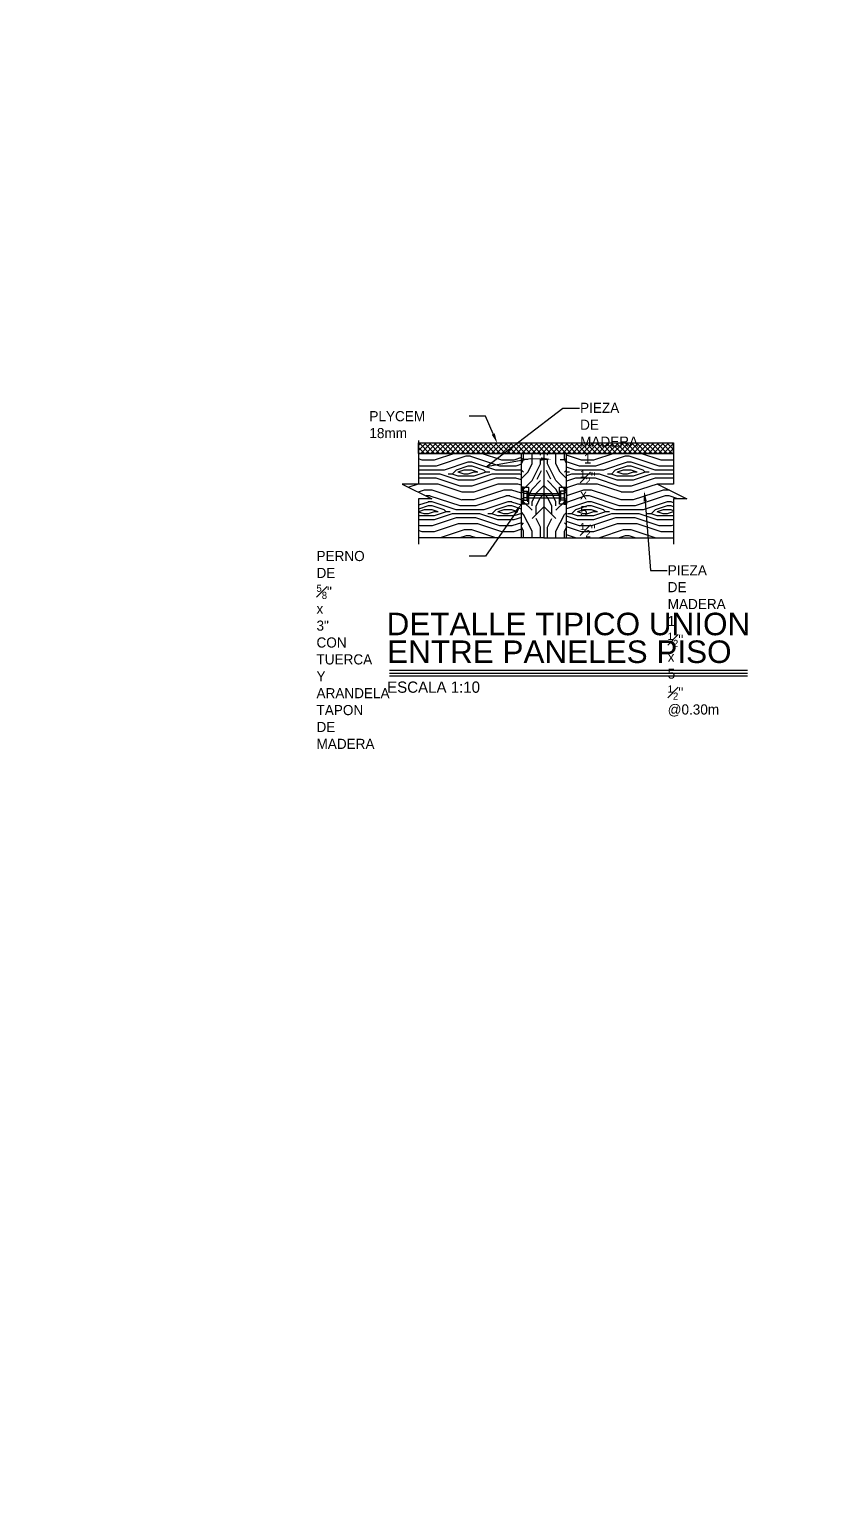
# Model space of a CAD drawing. Header units: millimetres. Extents: x 19443 to 19711, y 4351 to 4752.
# Drawn here: x 19466.36 to 19467.778, y 4517.363 to 4519.964 of the extents above; entities that cross this region are included whole.
import ezdxf
from ezdxf import colors
from ezdxf.entities.mleader import LeaderData, LeaderLine
from ezdxf.enums import TextEntityAlignment as Align
from ezdxf.math import Vec2, Vec3

# ---------------------------------------------------------------- set-up
doc = ezdxf.new("R2010")
doc.units = ezdxf.units.MM
doc.linetypes.add('HIDDEN2', pattern=[4.7625, 3.175, -1.5875])
for name, color, linetype in [('0 @ 0.1', 7, 'Continuous'), ('01', 1, 'Continuous'), ('1', 1, 'Continuous'), ('2', 2, 'Continuous'), ('4', 4, 'Continuous'), ('8', 8, 'Continuous'), ('cotas', 1, 'Continuous'), ('cotas @ 500', 1, 'Continuous'), ('SectionCutEdges', 7, 'Continuous'), ('TEXTOS TITULOS @ 0.1', 3, 'Continuous'), ('W COTAS', 1, 'Continuous')]:
    doc.layers.add(name, color=color, linetype=linetype)
doc.styles.add('century gothic', font='GOTHIC.TTF')
doc.styles.add('NOTAS', font='GOTHIC.TTF')
doc.styles.add('SMCtitulos', font='sanss___.ttf')
doc.dimstyles.new('ANOTATIVE 100 SMCONSTRUCCIONES', dxfattribs={"dimscale": 0, "dimtxt": 0.18, "dimasz": 0.15, "dimexe": 0.18, "dimexo": 0.09, "dimgap": 0.1, "dimtad": 1, "dimzin": 0, "dimdsep": 46, "dimtxsty": 'century gothic', "dimblk1": 'FLECHA1', "dimblk2": 'FLECHA1', "dimsah": 1, "dimcen": 0.18, "dimdle": 0.075, "dimclrd": 1, "dimclre": 1, "dimclrt": 2, "dimaunit": 1, "dimadec": 0, "dimazin": 0, "dimtfac": 0.75, "dimtix": 1, "dimtmove": 2, "dimatfit": 3, "dimfxl": 0.09, "dimtvp": 1.5, "dimtfill": 1, "dimtolj": 1, "dimtzin": 0, "dimarcsym": 0})

# ---------------------------------------------------------------- blocks, each defined once
blk = doc.blocks.new('FLECHA1')
at = {"color": 4}
blk.add_line((-0.246176, -0.248081), (0.248081, 0.25), dxfattribs=at)
at = {"color": 1}
blk.add_line((-1, 0), (0.496162, 0), dxfattribs=at)
blk = doc.blocks.new('*D497')
at = {"layer": 'cotas', "color": 1, "lineweight": -2, "transparency": 16777216}
for p, q in [((19614.326, 4625.8448), (19614.326, 4700.8448)), ((19570.9836, 4550.8448), (19524.326, 4550.8448)), ((19614.326, 4548.4298), (19614.326, 4550.8448)), ((19570.5339, 4548.4298), (19524.326, 4548.4298)), ((19614.326, 4473.4298), (19614.326, 4398.4298))]:
    blk.add_line(p, q, dxfattribs=at)
at = {"layer": 'Defpoints', "color": 0, "transparency": 16777216}
for p in [(19614.326, 4550.8448), (19615.9836, 4550.8448), (19615.5339, 4548.4298)]:
    blk.add_point(p, dxfattribs=at)
at = {"layer": 'cotas', "color": 1, "lineweight": -2, "transparency": 16777216, "xscale": 75, "yscale": 75, "zscale": 75}
for p, rotation in [((19614.326, 4550.8448), 270), ((19614.326, 4548.4298), 90)]:
    blk.add_blockref('FLECHA1', p, dxfattribs=dict(at, rotation=rotation))
at = {"layer": 'cotas', "color": 2, "transparency": 16777216, "insert": (19517.3376, 4549.6373), "char_height": 90, "attachment_point": 5, "rotation": 90, "style": 'century gothic', "bg_fill": 3, "box_fill_scale": 1.1, "bg_fill_color": 256, "bg_fill_true_color": 13158600, "bg_fill_transparency": 0}
blk.add_mtext('\\A1;2.42', dxfattribs=at)
blk = doc.blocks.new('*U247')
at = {"color": 2}
blk.add_line((0, 0.052), (6.359, 0.052), dxfattribs=at)
at = {"color": 250}
blk.add_line((0, 0), (6.359, 0), dxfattribs=at)
at = {"color": 7}
blk.add_line((0, -0.047), (6.359, -0.047), dxfattribs=at)
at = {"color": 0, "linetype": 'ByBlock', "lineweight": -2, "style": 'NOTAS'}
for tag, p in [('1TITLE', (0.027, 1.014)), ('2TITLE', (-0.043, 0.181))]:
    blk.add_attdef(tag, p, '', height=0.3, dxfattribs=at)
blk.add_attdef('SCALE', text='', height=0.18, dxfattribs=at).set_placement((-0.043, -0.148), align=Align.TOP_LEFT)
blk = doc.blocks.new('*U462')
at = {"color": 2, "ltscale": 0.2}
for p, q in [((0.0206, 0.0523), (0.0168, 0.0523)), ((0.0206, 0.0523), (0.0293, 0.0523)), ((0.093, 0.0223), (0.0843, 0.0223)), ((0.093, 0.0223), (0.0968, 0.0223))]:
    blk.add_line(p, q, dxfattribs=at)
at = {"color": 2, "ltscale": 0.5}
for p, q in [((0.0168, 0.0223), (0.0168, 0.0523)), ((0.0293, 0.0523), (0.0293, 0.0223)), ((0.0843, 0.0523), (0.093, 0.0523)), ((0.0843, 0.0223), (0.0843, 0.0523)), ((0.093, 0.0523), (0.0968, 0.0523)), ((0.0968, 0.0523), (0.0968, 0.0223)), ((0.0206, 0.0223), (0.0168, 0.0223)), ((0.0293, 0.0223), (0.0206, 0.0223))]:
    blk.add_line(p, q, dxfattribs=at)
at = {"color": 9, "ltscale": 0.5}
for p, q in [((0.0206, 0.0223), (0.0206, 0.0523)), ((0.093, 0.0523), (0.093, 0.0223)), ((0.0206, 0.0514), (0.0168, 0.0514)), ((0.0206, 0.0504), (0.0168, 0.0504)), ((0.0206, 0.0491), (0.0168, 0.0491)), ((0.0206, 0.0477), (0.0168, 0.0477)), ((0.0206, 0.0459), (0.0168, 0.0459)), ((0.0206, 0.0429), (0.0168, 0.0429)), ((0.0206, 0.0317), (0.0168, 0.0317)), ((0.0206, 0.0286), (0.0168, 0.0286)), ((0.0206, 0.0268), (0.0168, 0.0268)), ((0.093, 0.0514), (0.0968, 0.0514)), ((0.093, 0.0504), (0.0968, 0.0504)), ((0.093, 0.0491), (0.0968, 0.0491)), ((0.093, 0.0477), (0.0968, 0.0477)), ((0.093, 0.0459), (0.0968, 0.0459)), ((0.093, 0.0429), (0.0968, 0.0429)), ((0.093, 0.0317), (0.0968, 0.0317)), ((0.093, 0.0286), (0.0968, 0.0286)), ((0.093, 0.0268), (0.0968, 0.0268)), ((0.0206, 0.0254), (0.0168, 0.0254)), ((0.0206, 0.0241), (0.0168, 0.0241)), ((0.0206, 0.0231), (0.0168, 0.0231)), ((0.093, 0.0254), (0.0968, 0.0254)), ((0.093, 0.0241), (0.0968, 0.0241)), ((0.093, 0.0231), (0.0968, 0.0231))]:
    blk.add_line(p, q, dxfattribs=at)
for p, q in [((0.021, 0.0419), (0.021, 0.0445)), ((0.021, 0.0402), (0.021, 0.0419)), ((0.021, 0.0343), (0.021, 0.0402)), ((0.021, 0.0326), (0.021, 0.0343)), ((0.021, 0.0301), (0.021, 0.0326)), ((0.0218, 0.0453), (0.0273, 0.0453)), ((0.0218, 0.0292), (0.0273, 0.0292)), ((0.0273, 0.0292), (0.0273, 0.0453)), ((0.028, 0.0453), (0.0293, 0.0453)), ((0.028, 0.0292), (0.028, 0.0453)), ((0.0293, 0.0292), (0.028, 0.0292)), ((0.0843, 0.0373), (0.0293, 0.0373)), ((0.0843, 0.0453), (0.0856, 0.0453)), ((0.0856, 0.0292), (0.0843, 0.0292)), ((0.0856, 0.0453), (0.0856, 0.0292)), ((0.0918, 0.0453), (0.0863, 0.0453)), ((0.0863, 0.0453), (0.0863, 0.0292)), ((0.0918, 0.0292), (0.0863, 0.0292)), ((0.0926, 0.0445), (0.0926, 0.0419)), ((0.0926, 0.0419), (0.0926, 0.0402)), ((0.0926, 0.0402), (0.0926, 0.0343)), ((0.0926, 0.0343), (0.0926, 0.0326)), ((0.0926, 0.0326), (0.0926, 0.0301))]:
    blk.add_line(p, q)
at = {"color": 9}
for p, q in [((0.0273, 0.0411), (0.0218, 0.0411)), ((0.0273, 0.0335), (0.0218, 0.0335)), ((0.0863, 0.0411), (0.0918, 0.0411)), ((0.0863, 0.0335), (0.0918, 0.0335))]:
    blk.add_line(p, q, dxfattribs=at)
at = {"color": 2}
for p, q in [((0.0293, 0.0292), (0.0293, 0.0453)), ((0.0843, 0.0453), (0.0843, 0.0292))]:
    blk.add_line(p, q, dxfattribs=at)
at = {"color": 9, "linetype": 'HIDDEN2', "ltscale": 0.001}
for p, q in [((0.0293, 0.0411), (0.0843, 0.0411)), ((0.0293, 0.0335), (0.0843, 0.0335))]:
    blk.add_line(p, q, dxfattribs=at)
for centre, start, end in [((0.0218, 0.0445), 90, 180), ((0.0218, 0.0301), 180, 270), ((0.0218, 0.0301), 180, 270), ((0.0918, 0.0445), 0, 90), ((0.0918, 0.0445), 0, 90), ((0.0918, 0.0301), 270, 0)]:
    blk.add_arc(centre, 0.000847, start, end)
at = {"color": 9}
for centre, start, end in [((0.0218, 0.0419), 180, 270), ((0.0218, 0.0402), 90, 180), ((0.0218, 0.0343), 180, 270), ((0.0218, 0.0326), 90, 180), ((0.0918, 0.0419), 270, 0), ((0.0918, 0.0402), 0, 90), ((0.0918, 0.0343), 270, 0), ((0.0918, 0.0326), 0, 90)]:
    blk.add_arc(centre, 0.000847, start, end, dxfattribs=at)
blk = doc.blocks.new('*U759')
at = {"layer": 'cotas @ 500'}
dim = blk.add_linear_dim(base=(19614.3260382735, 4550.8448237801), p1=(19615.5338597089, 4548.4298237801), p2=(19615.9836080801, 4550.8448237801), angle=90, dimstyle='ANOTATIVE 100 SMCONSTRUCCIONES', override={"dimscale": 500, "dimtix": 1, "dimtofl": 1, "dimtmove": 1, "dimatfit": 1}, dxfattribs=at)
dim.commit()
dim.dimension.update_dxf_attribs({"geometry": '*D497', "text_midpoint": (19517.3375950376, 4549.6373237801)})

msp = doc.modelspace()

# ---------------------------------------------------------------- block references
at = {"layer": 'cotas'}
msp.add_blockref('*U759', (0, 0), dxfattribs=at)

# ---------------------------------------------------------------- next in the draw order: hatches: boundary and pattern name
at = {"layer": '1'}
h = msp.add_hatch(dxfattribs=at)
h.set_pattern_fill('WOODFACE', color=250, scale=0.1, angle=135, style=0, pattern_type=2)
h.set_pattern_definition([(135, (10412.38603, 5029.14305), (-0.1414213562, 1e-17), [0.005, -0.095]), (225, (10412.333, 5029.14658), (-3e-17, -0.1414213562), [0.01, -0.09]), (180, (10412.354214, 5029.13951), (-0.0707106781, -0.0707106781), [0.00707, -0.02121, 0.00707, -0.01414, 0.0495, -0.04243135623]), (180, (10412.393105, 5029.14305), (-0.0707106781, -0.0707106781), [0.007071, -0.014142, 0.007071, -0.1131373562]), (180, (10412.361285, 5029.160726), (-0.0707106781, -0.0707106781), [0.007071, -0.1343503562]), (180, (10412.35775, 5029.17133), (-0.0707106781, -0.0707106781), [0.007071, -0.1343503562]), (180, (10412.361285, 5029.153655), (-0.0707106781, -0.0707106781), [0.007071, -0.1343503562]), (180, (10412.361285, 5029.146584), (-0.0707106781, -0.0707106781), [0.014142, -0.1272793562]), (180, (10412.290574, 5029.11123), (-0.0707106781, -0.0707106781), [0.014142, -0.1272793562]), (180, (10412.36482, 5029.13598), (-0.0707106781, -0.0707106781), [0.028284, -0.1131373562]), (180, (10412.36482, 5029.128906), (-0.0707106781, -0.0707106781), [0.028284, -0.1131373562]), (180, (10412.297645, 5029.153655), (-0.0707106781, -0.0707106781), [0.028284, -0.1131373562]), (180, (10412.361285, 5029.1183), (-0.0707106781, -0.0707106781), [0.0212132, -0.1202081562]), (180, (10412.36482, 5029.09355), (-0.0707106781, -0.0707106781), [0.0212132, -0.1202081562]), (180, (10412.36482, 5029.10769), (-0.0707106781, -0.0707106781), [0.0212132, -0.1202081562]), (180, (10412.297645, 5029.13244), (-0.0707106781, -0.0707106781), [0.03535534, -0.1060660162]), (180, (10412.30118, 5029.121835), (-0.0707106781, -0.0707106781), [0.03535534, -0.1060660162]), (180, (10412.31179, 5029.146584), (-0.0707106781, -0.0707106781), [0.0494974746, -0.0919238815]), (161.5650512, (10412.37189, 5029.14305), (-0.07071067815, 0.0707106781), [0.011180339, -0.212426458]), (161.5650512, (10412.336536, 5029.135977), (-0.07071067815, 0.0707106781), [0.011180339, -0.212426458]), (161.5650512, (10412.347143, 5029.139513), (-0.07071067815, 0.0707106781), [0.011180339, -0.212426458]), (161.5650512, (10412.3825, 5029.146584), (-0.07071067815, 0.0707106781), [0.02236068, -0.2012461177]), (161.5650512, (10412.336536, 5029.128906), (-0.07071067815, 0.0707106781), [0.0335410196, -0.1900657781]), (161.5650512, (10412.34007, 5029.1183), (-0.07071067815, 0.0707106781), [0.0447213595, -0.1788854382]), (161.5650512, (10412.343607, 5029.107693), (-0.07071067815, 0.0707106781), [0.0447213595, -0.1788854382]), (161.5650512, (10412.333, 5029.075873), (-0.07071067815, 0.0707106781), [0.0447213595, -0.1788854382]), (161.5650512, (10412.34007, 5029.082944), (-0.07071067815, 0.0707106781), [0.0559017, -0.1677050977]), (161.5650512, (10412.343607, 5029.09355), (-0.07071067815, 0.0707106781), [0.0559017, -0.1677050977]), (198.4349488, (10412.347143, 5029.146584), (-0.07071067812, -0.07071067812), [0.011180339, -0.212426458]), (198.4349488, (10412.36482, 5029.14305), (-0.07071067812, -0.07071067812), [0.011180339, -0.212426458]), (198.4349488, (10412.386034, 5029.14305), (-0.07071067812, -0.07071067812), [0.02236068, -0.2012461177]), (198.4349488, (10412.354214, 5029.153655), (-0.07071067812, -0.07071067812), [0.02236068, -0.2012461177]), (198.4349488, (10412.39664, 5029.139513), (-0.07071067812, -0.07071067812), [0.0335410196, -0.1900657781]), (198.4349488, (10412.40371, 5029.13244), (-0.07071067812, -0.07071067812), [0.0447213595, -0.1788854382]), (198.4349488, (10412.336536, 5029.192546), (-0.07071067812, -0.07071067812), [0.0447213595, -0.1788854382]), (198.4349488, (10412.354214, 5029.160726), (-0.07071067812, -0.07071067812), [0.0447213595, -0.1788854382]), (198.4349488, (10412.347143, 5029.18194), (-0.07071067812, -0.07071067812), [0.0559017, -0.1677050977]), (198.4349488, (10412.35068, 5029.171332), (-0.07071067812, -0.07071067812), [0.0559017, -0.1677050977])])
h.paths.add_polyline_path([(19467.2343, 4519.211), (19467.0515, 4519.211), (19467.0515, 4519.1566), (19467.0228, 4519.1566), (19467.075, 4519.1302), (19467.0515, 4519.1302), (19467.0515, 4519.061), (19467.2343, 4519.061)])
h.paths.add_polyline_path([(19467.5045, 4519.1302), (19467.528, 4519.1302), (19467.4758, 4519.1566), (19467.5045, 4519.1566), (19467.5045, 4519.211), (19467.3143, 4519.211), (19467.3143, 4519.061), (19467.5045, 4519.061)])
h = msp.add_hatch(dxfattribs=at)
h.set_pattern_fill('LOGEND', color=256, scale=0.15, style=0, pattern_type=2)
h.set_pattern_definition([(180, (28521.97307, 5029.13244), (-0.15, 0.15), [0.045, -0.105]), (180, (28521.97307, 5029.13994), (-0.15, 0.15), [0.045, -0.105]), (180, (28521.96557, 5029.15494), (-0.15, 0.15), [0.03, -0.12]), (180, (28521.95807, 5029.16994), (-0.15, 0.15), [0.0225, -0.1275]), (180, (28521.95807, 5029.18494), (-0.15, 0.15), [0.015, -0.135]), (180, (28521.99557, 5029.19994), (-0.15, 0.15), [0.0075, -0.0375, 0.0075, -0.0975]), (180, (28521.97307, 5029.20744), (-0.15, 0.15), [0.0075, -0.06, 0.0225, -0.06]), (180, (28521.94307, 5029.21494), (-0.15, 0.15), [0.0075, -0.0075, 0.0075, -0.1275]), (180, (28521.95057, 5029.22244), (-0.15, 0.15), [0.0075, -0.1425]), (180, (28521.95807, 5029.23744), (-0.15, 0.15), [0.0225, -0.1275]), (180, (28521.95807, 5029.25244), (-0.15, 0.15), [0.03, -0.12]), (180, (28521.96557, 5029.26744), (-0.15, 0.15), [0.0375, -0.045, 0.0075, -0.06]), (90, (28522.02557, 5029.17744), (0.15, 0.15), [0.0075, -0.015, 0.0375, -0.09]), (90, (28522.01807, 5029.19244), (0.15, 0.15), [0.0075, -0.0075, 0.0225, -0.1125]), (90, (28522.01057, 5029.25244), (0.15, 0.15), [0.015, -0.135]), (90, (28522.00307, 5029.19244), (0.15, 0.15), [0.03, -0.045, 0.0075, -0.0675]), (90, (28521.99557, 5029.27494), (0.15, 0.15), [0.0075, -0.1425]), (90, (28521.98807, 5029.19994), (0.15, 0.15), [0.0225, -0.1275]), (90, (28521.97307, 5029.20744), (0.15, 0.15), [0.015, -0.135]), (90, (28521.95807, 5029.20744), (0.15, 0.15), [0.0075, -0.0225, 0.0225, -0.0975]), (90, (28521.95057, 5029.21494), (0.15, 0.15), [0.0075, -0.1425]), (90, (28521.94307, 5029.18494), (0.15, 0.15), [0.021, -0.129]), (90, (28521.93557, 5029.15494), (0.15, 0.15), [0.015, -0.135]), (90, (28521.92057, 5029.21494), (0.15, 0.15), [0.0075, -0.1425]), (90, (28521.90557, 5029.20744), (0.15, 0.15), [0.0225, -0.1275]), (90, (28521.89057, 5029.20744), (0.15, 0.15), [0.0225, -0.1275]), (135, (28521.91307, 5029.14744), (-2e-17, 0.15), [0.0106065, -0.0106065, 0.0106065, -0.1803125343]), (135, (28521.94307, 5029.18494), (-2e-17, 0.15), [0.021213, -0.1909190343]), (135, (28522.00307, 5029.25994), (-2e-17, 0.15), [0.021213, -0.1909190343]), (135, (28521.97307, 5029.22244), (-2e-17, 0.15), [0.021213, -0.1909190343]), (135, (28521.96557, 5029.19244), (-2e-17, 0.15), [0.021213, -0.1909190343]), (135, (28521.92057, 5029.16244), (-2e-17, 0.15), [0.021213, -0.1909190343]), (135, (28521.93557, 5029.16994), (-2e-17, 0.15), [0.0318198, -0.1803122343]), (135, (28521.98057, 5029.23744), (-2e-17, 0.15), [0.0106065, -0.2015255343]), (135, (28521.98807, 5029.25244), (-2e-17, 0.15), [0.0106065, -0.2015255343]), (135, (28521.92807, 5029.25244), (-2e-17, 0.15), [0.0106065, -0.2015255343]), (135, (28521.98807, 5029.17744), (-2e-17, 0.15), [0.0106065, -0.2015255343]), (135, (28521.90557, 5029.22994), (-2e-17, 0.15), [0.0106065, -0.2015255343]), (135, (28521.95807, 5029.21494), (-2e-17, 0.15), [0.0106065, -0.2015255343]), (135, (28521.94307, 5029.22994), (-2e-17, 0.15), [0.0106065, -0.2015255343]), (45, (28521.95057, 5029.19994), (0.15, 2e-17), [0.0106065, -0.0106065, 0.0318198, -0.1590992343]), (45, (28521.92807, 5029.19994), (0.15, 2e-17), [0.0106065, -0.2015255343]), (45, (28521.92807, 5029.14744), (0.15, 2e-17), [0.0106065, -0.2015255343]), (45, (28521.95807, 5029.18494), (0.15, 2e-17), [0.0106065, -0.2015255343]), (45, (28521.93557, 5029.21494), (0.15, 2e-17), [0.0106065, -0.2015255343]), (45, (28521.97307, 5029.17744), (0.15, 2e-17), [0.0106065, -0.2015255343]), (45, (28521.91307, 5029.17744), (0.15, 2e-17), [0.0106065, -0.2015255343]), (45, (28522.01807, 5029.13244), (0.15, 2e-17), [0.0106065, -0.2015255343]), (45, (28522.01057, 5029.13994), (0.15, 2e-17), [0.021213, -0.1909190343]), (45, (28522.00307, 5029.14744), (0.15, 2e-17), [0.021213, -0.1909190343]), (45, (28521.98807, 5029.14744), (0.15, 2e-17), [0.021213, -0.1909190343]), (45, (28521.98057, 5029.16244), (0.15, 2e-17), [0.021213, -0.1909190343]), (45, (28521.92057, 5029.22244), (0.15, 2e-17), [0.021213, -0.1909190343]), (45, (28521.89057, 5029.14744), (0.15, 2e-17), [0.021213, -0.1909190343]), (45, (28521.88307, 5029.26744), (0.15, 2e-17), [0.021213, -0.1909190343]), (45, (28521.88307, 5029.25244), (0.15, 2e-17), [0.021213, -0.1909190343]), (45, (28521.89807, 5029.24494), (0.15, 2e-17), [0.021213, -0.1909190343]), (45, (28522.00307, 5029.24494), (0.15, 2e-17), [0.0318198, -0.1803122343]), (45, (28521.90557, 5029.22994), (0.15, 2e-17), [0.0318198, -0.1803122343]), (153.4349488, (28521.988074, 5029.27494), (-0.15, 6e-11), [0.01677, -0.3186401965]), (153.4349488, (28521.988074, 5029.19994), (-0.15, 6e-11), [0.01677, -0.3186401965]), (153.4349488, (28521.973074, 5029.24494), (-0.15, 6e-11), [0.01677, -0.3186401965]), (153.4349488, (28521.928074, 5029.13994), (-0.15, 6e-11), [0.01677, -0.3186401965]), (153.4349488, (28521.935574, 5029.15494), (-0.15, 6e-11), [0.01677, -0.3186401965]), (153.4349488, (28521.980574, 5029.18494), (-0.15, 6e-11), [0.01677, -0.3186401965]), (153.4349488, (28521.980574, 5029.25994), (-0.15, 6e-11), [0.01677, -0.3186401965]), (153.4349488, (28521.935574, 5029.21494), (-0.15, 6e-11), [0.03354, -0.3018701966]), (116.5650512, (28521.935574, 5029.23744), (-8e-12, 0.15), [0.01677, -0.3186401965]), (116.5650512, (28521.913074, 5029.19244), (-8e-12, 0.15), [0.01677, -0.3186401965]), (116.5650512, (28521.988074, 5029.22244), (-8e-12, 0.15), [0.01677, -0.3186401965]), (116.5650512, (28522.018074, 5029.22994), (-8e-12, 0.15), [0.01677, -0.3186401965]), (116.5650512, (28521.928074, 5029.19994), (-8e-12, 0.15), [0.01677, -0.3186401965]), (116.5650512, (28521.943074, 5029.19994), (-8e-12, 0.15), [0.01677, -0.3186401965]), (116.5650512, (28522.003074, 5029.22244), (-8e-12, 0.15), [0.03354, -0.3018701965]), (116.5650512, (28521.890574, 5029.16994), (-8e-12, 0.15), [0.03354, -0.3018701965]), (116.5650512, (28521.905574, 5029.17744), (-8e-12, 0.15), [0.03354, -0.3018701965]), (63.4349488, (28522.025574, 5029.15494), (6e-11, 0.15), [0.01677, -0.3186401965]), (63.4349488, (28522.025574, 5029.23744), (6e-11, 0.15), [0.01677, -0.3186401965]), (63.4349488, (28521.995574, 5029.13244), (6e-11, 0.15), [0.01677, -0.3186401965]), (63.4349488, (28522.010574, 5029.26744), (6e-11, 0.15), [0.01677, -0.3186401965]), (63.4349488, (28521.995574, 5029.17744), (6e-11, 0.15), [0.01677, -0.3186401965]), (63.4349488, (28521.965574, 5029.19244), (6e-11, 0.15), [0.01677, -0.3186401965]), (63.4349488, (28521.950574, 5029.22244), (6e-11, 0.15), [0.01677, -0.3186401965]), (63.4349488, (28522.018074, 5029.16244), (-4.817e-08, 0.1500000241), [0.01677, -0.3186401965]), (63.4349488, (28521.980574, 5029.18494), (6e-11, 0.15), [0.01677, -0.3186401965]), (63.4349488, (28521.935574, 5029.16994), (6e-11, 0.15), [0.01677, -0.3186401965]), (63.4349488, (28521.920574, 5029.18494), (6e-11, 0.15), [0.01677, -0.3186401965]), (63.4349488, (28521.890574, 5029.22994), (6e-11, 0.15), [0.01677, -0.3186401965]), (63.4349488, (28522.003074, 5029.27494), (6e-11, 0.15), [0.01677, -0.3186401965]), (63.4349488, (28522.025574, 5029.26744), (6e-11, 0.15), [0.03354, -0.3018701965]), (63.4349488, (28522.003074, 5029.16244), (6e-11, 0.15), [0.03354, -0.3018701965]), (26.5650512, (28522.025574, 5029.13994), (0.15, 8e-12), [0.01677, -0.3186401965]), (26.5650512, (28521.898074, 5029.13244), (0.15, 8e-12), [0.01677, -0.3186401965]), (26.5650512, (28521.905574, 5029.20744), (0.15, 8e-12), [0.01677, -0.3186401965]), (26.5650512, (28521.965574, 5029.15494), (0.15, 8e-12), [0.01677, -0.3186401965]), (26.5650512, (28521.973074, 5029.13994), (0.15, 8e-12), [0.01677, -0.3186401965]), (26.5650512, (28521.958074, 5029.16994), (0.15, 8e-12), [0.01677, -0.3186401965]), (26.5650512, (28521.913074, 5029.25994), (0.15, 8e-12), [0.01677, -0.3186401965]), (26.5650512, (28521.898074, 5029.26744), (0.15, 8e-12), [0.03354, -0.3018701966])])
h.paths.add_polyline_path([(19467.2343, 4519.211), (19467.2743, 4519.211), (19467.2743, 4519.061), (19467.2343, 4519.061)])
h = msp.add_hatch(dxfattribs=at)
h.set_pattern_fill('LOGEND', color=256, scale=0.15, style=0, pattern_type=2)
h.set_pattern_definition([(0, (10412.57553, 5029.13244), (0.15, 0.15), [0.045, -0.105]), (0, (10412.57553, 5029.13994), (0.15, 0.15), [0.045, -0.105]), (0, (10412.58303, 5029.15494), (0.15, 0.15), [0.03, -0.12]), (0, (10412.59053, 5029.16994), (0.15, 0.15), [0.0225, -0.1275]), (0, (10412.59053, 5029.18494), (0.15, 0.15), [0.015, -0.135]), (0, (10412.55303, 5029.19994), (0.15, 0.15), [0.0075, -0.0375, 0.0075, -0.0975]), (0, (10412.57553, 5029.20744), (0.15, 0.15), [0.0075, -0.06, 0.0225, -0.06]), (0, (10412.60553, 5029.21494), (0.15, 0.15), [0.0075, -0.0075, 0.0075, -0.1275]), (0, (10412.59803, 5029.22244), (0.15, 0.15), [0.0075, -0.1425]), (0, (10412.59053, 5029.23744), (0.15, 0.15), [0.0225, -0.1275]), (0, (10412.59053, 5029.25244), (0.15, 0.15), [0.03, -0.12]), (0, (10412.58303, 5029.26744), (0.15, 0.15), [0.0375, -0.045, 0.0075, -0.06]), (90, (10412.52303, 5029.17744), (-0.15, 0.15), [0.0075, -0.015, 0.0375, -0.09]), (90, (10412.53053, 5029.19244), (-0.15, 0.15), [0.0075, -0.0075, 0.0225, -0.1125]), (90, (10412.53803, 5029.25244), (-0.15, 0.15), [0.015, -0.135]), (90, (10412.54553, 5029.19244), (-0.15, 0.15), [0.03, -0.045, 0.0075, -0.0675]), (90, (10412.55303, 5029.27494), (-0.15, 0.15), [0.0075, -0.1425]), (90, (10412.56053, 5029.19994), (-0.15, 0.15), [0.0225, -0.1275]), (90, (10412.57553, 5029.20744), (-0.15, 0.15), [0.015, -0.135]), (90, (10412.59053, 5029.20744), (-0.15, 0.15), [0.0075, -0.0225, 0.0225, -0.0975]), (90, (10412.59803, 5029.21494), (-0.15, 0.15), [0.0075, -0.1425]), (90, (10412.60553, 5029.18494), (-0.15, 0.15), [0.021, -0.129]), (90, (10412.61303, 5029.15494), (-0.15, 0.15), [0.015, -0.135]), (90, (10412.62803, 5029.21494), (-0.15, 0.15), [0.0075, -0.1425]), (90, (10412.64303, 5029.20744), (-0.15, 0.15), [0.0225, -0.1275]), (90, (10412.65803, 5029.20744), (-0.15, 0.15), [0.0225, -0.1275]), (45, (10412.63553, 5029.14744), (2e-17, 0.15), [0.0106065, -0.0106065, 0.0106065, -0.1803125343]), (45, (10412.60553, 5029.18494), (2e-17, 0.15), [0.021213, -0.1909190343]), (45, (10412.54553, 5029.25994), (2e-17, 0.15), [0.021213, -0.1909190343]), (45, (10412.57553, 5029.22244), (2e-17, 0.15), [0.021213, -0.1909190343]), (45, (10412.58303, 5029.19244), (2e-17, 0.15), [0.021213, -0.1909190343]), (45, (10412.62803, 5029.16244), (2e-17, 0.15), [0.021213, -0.1909190343]), (45, (10412.61303, 5029.16994), (2e-17, 0.15), [0.0318198, -0.1803122343]), (45, (10412.56803, 5029.23744), (2e-17, 0.15), [0.0106065, -0.2015255343]), (45, (10412.56053, 5029.25244), (2e-17, 0.15), [0.0106065, -0.2015255343]), (45, (10412.62053, 5029.25244), (2e-17, 0.15), [0.0106065, -0.2015255343]), (45, (10412.56053, 5029.17744), (2e-17, 0.15), [0.0106065, -0.2015255343]), (45, (10412.64303, 5029.22994), (2e-17, 0.15), [0.0106065, -0.2015255343]), (45, (10412.59053, 5029.21494), (2e-17, 0.15), [0.0106065, -0.2015255343]), (45, (10412.60553, 5029.22994), (2e-17, 0.15), [0.0106065, -0.2015255343]), (135, (10412.59803, 5029.19994), (-0.15, 2e-17), [0.0106065, -0.0106065, 0.0318198, -0.1590992343]), (135, (10412.62053, 5029.19994), (-0.15, 2e-17), [0.0106065, -0.2015255343]), (135, (10412.62053, 5029.14744), (-0.15, 2e-17), [0.0106065, -0.2015255343]), (135, (10412.59053, 5029.18494), (-0.15, 2e-17), [0.0106065, -0.2015255343]), (135, (10412.61303, 5029.21494), (-0.15, 2e-17), [0.0106065, -0.2015255343]), (135, (10412.57553, 5029.17744), (-0.15, 2e-17), [0.0106065, -0.2015255343]), (135, (10412.63553, 5029.17744), (-0.15, 2e-17), [0.0106065, -0.2015255343]), (135, (10412.53053, 5029.13244), (-0.15, 2e-17), [0.0106065, -0.2015255343]), (135, (10412.53803, 5029.13994), (-0.15, 2e-17), [0.021213, -0.1909190343]), (135, (10412.54553, 5029.14744), (-0.15, 2e-17), [0.021213, -0.1909190343]), (135, (10412.56053, 5029.14744), (-0.15, 2e-17), [0.021213, -0.1909190343]), (135, (10412.56803, 5029.16244), (-0.15, 2e-17), [0.021213, -0.1909190343]), (135, (10412.62803, 5029.22244), (-0.15, 2e-17), [0.021213, -0.1909190343]), (135, (10412.65803, 5029.14744), (-0.15, 2e-17), [0.021213, -0.1909190343]), (135, (10412.66553, 5029.26744), (-0.15, 2e-17), [0.021213, -0.1909190343]), (135, (10412.66553, 5029.25244), (-0.15, 2e-17), [0.021213, -0.1909190343]), (135, (10412.65053, 5029.24494), (-0.15, 2e-17), [0.021213, -0.1909190343]), (135, (10412.54553, 5029.24494), (-0.15, 2e-17), [0.0318198, -0.1803122343]), (135, (10412.64303, 5029.22994), (-0.15, 2e-17), [0.0318198, -0.1803122343]), (26.5650512, (10412.56053, 5029.27494), (0.15, 6e-11), [0.01677, -0.3186401965]), (26.5650512, (10412.56053, 5029.19994), (0.15, 6e-11), [0.01677, -0.3186401965]), (26.5650512, (10412.57553, 5029.24494), (0.15, 6e-11), [0.01677, -0.3186401965]), (26.5650512, (10412.62053, 5029.13994), (0.15, 6e-11), [0.01677, -0.3186401965]), (26.5650512, (10412.61303, 5029.15494), (0.15, 6e-11), [0.01677, -0.3186401965]), (26.5650512, (10412.56803, 5029.18494), (0.15, 6e-11), [0.01677, -0.3186401965]), (26.5650512, (10412.56803, 5029.25994), (0.15, 6e-11), [0.01677, -0.3186401965]), (26.5650512, (10412.61303, 5029.21494), (0.15, 6e-11), [0.03354, -0.3018701966]), (63.4349488, (10412.61303, 5029.23744), (8e-12, 0.15), [0.01677, -0.3186401965]), (63.4349488, (10412.63553, 5029.19244), (8e-12, 0.15), [0.01677, -0.3186401965]), (63.4349488, (10412.56053, 5029.22244), (8e-12, 0.15), [0.01677, -0.3186401965]), (63.4349488, (10412.53053, 5029.22994), (8e-12, 0.15), [0.01677, -0.3186401965]), (63.4349488, (10412.62053, 5029.19994), (8e-12, 0.15), [0.01677, -0.3186401965]), (63.4349488, (10412.60553, 5029.19994), (8e-12, 0.15), [0.01677, -0.3186401965]), (63.4349488, (10412.54553, 5029.22244), (8e-12, 0.15), [0.03354, -0.3018701965]), (63.4349488, (10412.65803, 5029.16994), (8e-12, 0.15), [0.03354, -0.3018701965]), (63.4349488, (10412.64303, 5029.17744), (8e-12, 0.15), [0.03354, -0.3018701965]), (116.5650512, (10412.52303, 5029.15494), (-6e-11, 0.15), [0.01677, -0.3186401965]), (116.5650512, (10412.52303, 5029.23744), (-6e-11, 0.15), [0.01677, -0.3186401965]), (116.5650512, (10412.55303, 5029.13244), (-6e-11, 0.15), [0.01677, -0.3186401965]), (116.5650512, (10412.53803, 5029.26744), (-6e-11, 0.15), [0.01677, -0.3186401965]), (116.5650512, (10412.55303, 5029.17744), (-6e-11, 0.15), [0.01677, -0.3186401965]), (116.5650512, (10412.58303, 5029.19244), (-6e-11, 0.15), [0.01677, -0.3186401965]), (116.5650512, (10412.59803, 5029.22244), (-6e-11, 0.15), [0.01677, -0.3186401965]), (116.5650512, (10412.53053, 5029.16244), (4.817e-08, 0.1500000241), [0.01677, -0.3186401965]), (116.5650512, (10412.56803, 5029.18494), (-6e-11, 0.15), [0.01677, -0.3186401965]), (116.5650512, (10412.61303, 5029.16994), (-6e-11, 0.15), [0.01677, -0.3186401965]), (116.5650512, (10412.62803, 5029.18494), (-6e-11, 0.15), [0.01677, -0.3186401965]), (116.5650512, (10412.65803, 5029.22994), (-6e-11, 0.15), [0.01677, -0.3186401965]), (116.5650512, (10412.54553, 5029.27494), (-6e-11, 0.15), [0.01677, -0.3186401965]), (116.5650512, (10412.52303, 5029.26744), (-6e-11, 0.15), [0.03354, -0.3018701965]), (116.5650512, (10412.54553, 5029.16244), (-6e-11, 0.15), [0.03354, -0.3018701965]), (153.4349488, (10412.52303, 5029.13994), (-0.15, 8e-12), [0.01677, -0.3186401965]), (153.4349488, (10412.65053, 5029.13244), (-0.15, 8e-12), [0.01677, -0.3186401965]), (153.4349488, (10412.64303, 5029.20744), (-0.15, 8e-12), [0.01677, -0.3186401965]), (153.4349488, (10412.58303, 5029.15494), (-0.15, 8e-12), [0.01677, -0.3186401965]), (153.4349488, (10412.57553, 5029.13994), (-0.15, 8e-12), [0.01677, -0.3186401965]), (153.4349488, (10412.59053, 5029.16994), (-0.15, 8e-12), [0.01677, -0.3186401965]), (153.4349488, (10412.63553, 5029.25994), (-0.15, 8e-12), [0.01677, -0.3186401965]), (153.4349488, (10412.65053, 5029.26744), (-0.15, 8e-12), [0.03354, -0.3018701966])])
h.paths.add_polyline_path([(19467.3143, 4519.211), (19467.2743, 4519.211), (19467.2743, 4519.061), (19467.3143, 4519.061)])
at = {"layer": '8'}
h = msp.add_hatch(dxfattribs=at)
h.set_pattern_fill('ANSI37', color=256, scale=0.002, style=0)
h.set_pattern_definition([(45, (-6.19997, -0.211917), (-0.0044901280605, 0.0044901280605), []), (135, (-6.19997, -0.211917), (-0.0044901280605, -0.0044901280605), [])])
h.paths.add_polyline_path([(19467.5045, 4519.229), (19467.0515, 4519.229), (19467.0515, 4519.211), (19467.5045, 4519.211)])

# ---------------------------------------------------------------- next in the draw order: linework, layer by layer
at = {"layer": '2', "color": 1, "linetype": 'HIDDEN2'}
for p, q in [((19467.2343, 4519.061), (19467.0515, 4519.061)), ((19467.3143, 4519.061), (19467.5045, 4519.061))]:
    msp.add_line(p, q, dxfattribs=at)
msp.add_lwpolyline([(19467.0515, 4519.229), (19467.0515, 4519.211), (19467.5045, 4519.211), (19467.5045, 4519.229)], close=True, dxfattribs=at)
at = {"layer": '4', "linetype": 'HIDDEN2'}
for points in [[(19467.2343, 4519.211), (19467.2743, 4519.211), (19467.2743, 4519.061), (19467.2343, 4519.061)], [(19467.3143, 4519.211), (19467.2743, 4519.211), (19467.2743, 4519.061), (19467.3143, 4519.061)]]:
    msp.add_lwpolyline(points, close=True, dxfattribs=at)
at = {"layer": 'SectionCutEdges', "color": 3}
for p, q in [((19467.0515, 4519.23), (19467.0515, 4519.211)), ((19467.0515, 4519.211), (19467.0515, 4519.23)), ((19467.5045, 4519.23), (19467.5045, 4519.211))]:
    msp.add_line(p, q, dxfattribs=at)
at = {"layer": 'SectionCutEdges', "color": 1}
for p in [(19467.417, 4519.211), (19467.5045, 4519.211)]:
    msp.add_line(p, (19467.0515, 4519.211), dxfattribs=at)
at = {"layer": 'W COTAS', "color": 2}
for points in [[(19467.0515, 4519.2338), (19467.0515, 4519.1566), (19467.0228, 4519.1566), (19467.075, 4519.1302), (19467.0515, 4519.1302), (19467.0515, 4519.0497)], [(19467.5045, 4519.2261), (19467.5045, 4519.1566), (19467.4758, 4519.1566), (19467.528, 4519.1302), (19467.5045, 4519.1302), (19467.5045, 4519.0497)]]:
    msp.add_lwpolyline(points, dxfattribs=at)

# ---------------------------------------------------------------- next in the draw order: block references
at = {"layer": '01', "color": 1, "ltscale": 0.2}
msp.add_blockref('*U462', (19467.2175, 4519.0987), dxfattribs=at)
at = {"layer": 'TEXTOS TITULOS @ 0.1'}
ref = msp.add_blockref('*U247', (19467.0001, 4518.8206), dxfattribs=dict(at, xscale=0.1, yscale=0.1, zscale=0.1))
ref.add_attrib('1TITLE', 'DETALLE TIPICO UNION', (19466.9949, 4518.888), dxfattribs={"layer": '0', "color": 0, "linetype": 'ByBlock', "lineweight": -2, "height": 0.04, "style": 'SMCtitulos'})
ref.add_attrib('2TITLE', 'ENTRE PANELES PISO', (19466.9958, 4518.8387), dxfattribs={"layer": '0', "color": 0, "linetype": 'ByBlock', "lineweight": -2, "height": 0.04, "style": 'SMCtitulos'})
ref.add_attrib('SCALE', 'ESCALA 1:10', dxfattribs={"layer": '0', "color": 0, "linetype": 'ByBlock', "lineweight": -2, "height": 0.02, "style": 'NOTAS'}).set_placement((19466.9958, 4518.8058), align=Align.TOP_LEFT)

# ---------------------------------------------------------------- next in the draw order: leaders
at = {"layer": '0 @ 0.1'}
ml = msp.add_multileader_mtext('Standard', dxfattribs=at)
ml.set_content("\\A1;PIEZA DE MADERA \\P 1 {\\H0.7x;\\S1#2;}'' x 5 {\\H0.7x;\\S1#2;}''", color=2, style='century gothic')
ml.set_leader_properties(color=1)
ml.build(insert=Vec2(0, 0))
ml.multileader.update_dxf_attribs({"dogleg_length": 0.09, "arrow_head_size": 0.018, "scale": 0.1})
ctx = ml.context
ctx.base_point, ctx.scale, ctx.char_height, ctx.arrow_head_size, ctx.landing_gap_size, ctx.plane_origin = Vec3(19467.3375, 4519.2916), 0.1, 0.018, 0.018, 0.001, Vec3(19467.6654, 4518.967)
notes = []
notes.append((ctx, [(1, (1, 1, 0), (19467.3081, 4519.2916), (1, 0), 0.0294, [(2, [(19467.287, 4519.2007), (19467.2503, 4519.2012), (19467.1718, 4519.1872)], 0, [])])]))
ctx.mtext.insert, ctx.mtext.width, ctx.mtext.defined_height, ctx.mtext.flow_direction = Vec3(19467.3385, 4519.3009), 0.262776, 0.1201, 5
ml = msp.add_multileader_mtext('Standard', dxfattribs=at)
ml.set_content('\\A1;PLYCEM 18mm', color=2, style='century gothic')
ml.set_leader_properties(color=1)
ml.build(insert=Vec2(0, 0))
ml.multileader.update_dxf_attribs({"dogleg_length": 0.09, "arrow_head_size": 0.018, "scale": 0.1})
ctx = ml.context
ctx.base_point, ctx.scale, ctx.char_height, ctx.arrow_head_size, ctx.landing_gap_size, ctx.plane_origin = Vec3(19466.9633, 4519.2769), 0.1, 0.018, 0.018, 0.001, Vec3(19467.4352, 4519.0138)
notes.append((ctx, [(0, (1, 1, 0), (19467.1707, 4519.2769), (-1, 0), 0.0294, [(0, [(19467.1914, 4519.229)], 0, [])])]))
ctx.mtext.insert, ctx.mtext.width, ctx.mtext.flow_direction = Vec3(19466.9643, 4519.2861), 0.353577, 5
ml = msp.add_multileader_mtext('Standard', dxfattribs=at)
ml.set_content("\\A1;PIEZA DE MADERA \\P1 {\\H0.7x;\\S1#2;}'' x 5 {\\H0.7x;\\S1#2;}'' @0.30m", color=2, style='century gothic')
ml.set_leader_properties(color=1)
ml.build(insert=Vec2(0, 0))
ml.multileader.update_dxf_attribs({"dogleg_length": 0.09, "arrow_head_size": 0.018, "scale": 0.1})
ctx = ml.context
ctx.base_point, ctx.scale, ctx.char_height, ctx.arrow_head_size, ctx.landing_gap_size, ctx.plane_origin = Vec3(19467.4931, 4519.0032), 0.1, 0.018, 0.018, 0.001, Vec3(19467.8776, 4518.7699)
notes.append((ctx, [(1, (1, 1, 0), (19467.4636, 4519.0032), (1, 0), 0.0294, [(0, [(19467.4526, 4519.144)], 0, [])])]))
ctx.mtext.insert, ctx.mtext.width, ctx.mtext.defined_height, ctx.mtext.flow_direction = Vec3(19467.4941, 4519.0124), 0.262776, 0.1201, 5
ml = msp.add_multileader_mtext('Standard', dxfattribs=at)
ml.set_content('\\A1;PERNO DE {\\H0.7x;\\S5#8;}" x 3" CON TUERCA Y ARANDELA\\PTAPON DE MADERA', color=2, style='century gothic')
ml.set_leader_properties(color=1)
ml.build(insert=Vec2(0, 0))
ml.multileader.update_dxf_attribs({"dogleg_length": 0.09, "arrow_head_size": 0.018, "scale": 0.1})
ctx = ml.context
ctx.base_point, ctx.scale, ctx.char_height, ctx.arrow_head_size, ctx.landing_gap_size, ctx.plane_origin = Vec3(19466.8694, 4519.0285), 0.1, 0.018, 0.018, 0.001, Vec3(19467.4352, 4518.7104)
notes.append((ctx, [(0, (1, 1, 0), (19467.1707, 4519.0285), (-1, 0), 0.0294, [(0, [(19467.2343, 4519.121)], 0, [])])]))
ctx.mtext.insert, ctx.mtext.width, ctx.mtext.flow_direction = Vec3(19466.8704, 4519.0377), 0.353577, 5
for ctx, leaders in notes:
    for number, flags, end, landing, length, lines in leaders:
        leader = LeaderData()
        leader.index, (leader.has_last_leader_line, leader.has_dogleg_vector, leader.attachment_direction) = number, flags
        leader.last_leader_point, leader.dogleg_vector, leader.dogleg_length = Vec3(end), Vec3(landing), length
        for number, points, colour, breaks in lines:
            line = LeaderLine()
            line.index, line.vertices, line.color, line.breaks = number, Vec3.list(points), colors.encode_raw_color(colour), breaks
            leader.lines.append(line)
        ctx.leaders.append(leader)

doc.saveas('drawing.dxf')
